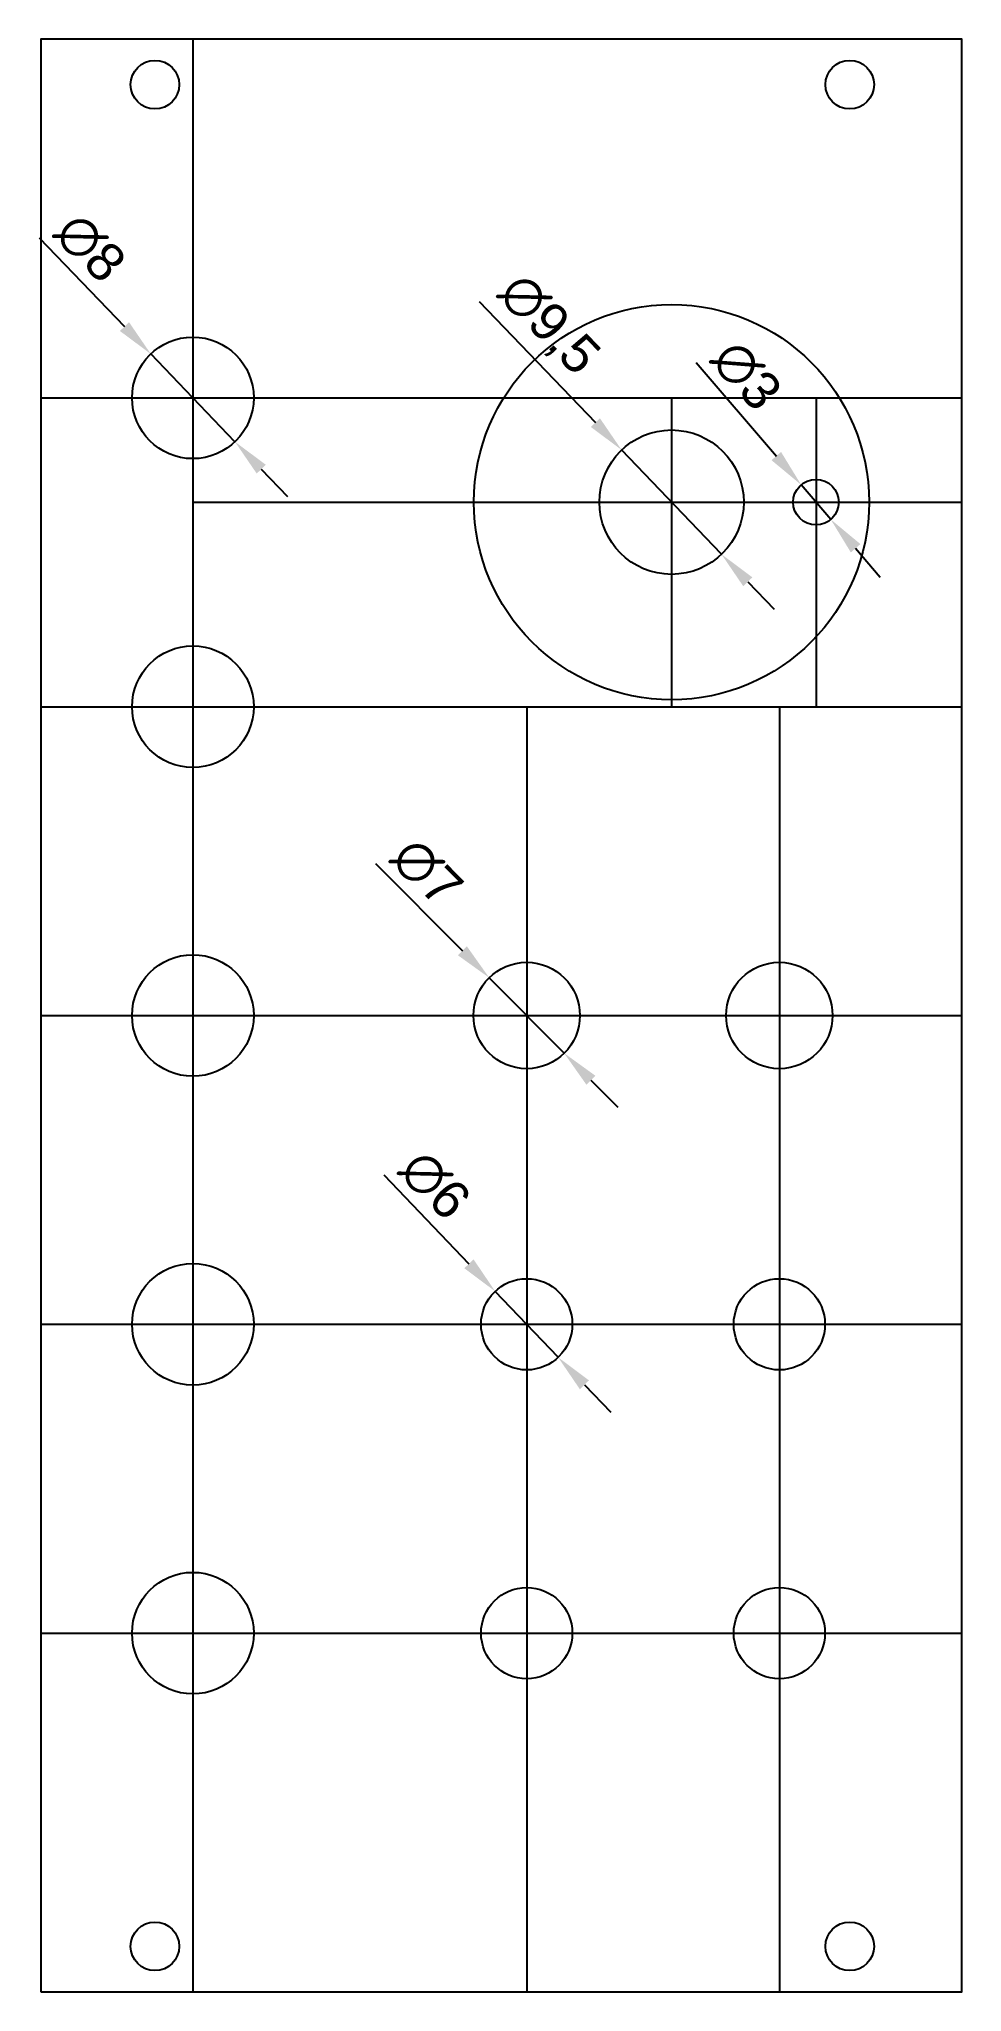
# Model space of a CAD drawing. Header units: millimetres. Extents: x 0 to 61, y 0 to 128.
import ezdxf

# ---------------------------------------------------------------- set-up
doc = ezdxf.new("R2010")
doc.units = ezdxf.units.MM
for name, color, linetype in [('Ano', 6, 'Continuous'), ('Edge', 2, 'Continuous'), ('Guide', 4, 'Continuous'), ('Hole', 3, 'Continuous')]:
    doc.layers.add(name, color=color, linetype=linetype)
doc.styles.get("Standard").update_dxf_attribs({"font": 'arial.ttf'})
doc.dimstyles.new('ISO-25', dxfattribs={"dimtxt": 2.5, "dimasz": 2.5, "dimexe": 1.25, "dimexo": 0.625, "dimtad": 1, "dimtxsty": 'Standard', "dimcen": 2.5, "dimadec": 0, "dimazin": 0, "dimtfac": 1, "dimtmove": 0, "dimatfit": 3, "dimfxl": 1, "dimarcsym": 0})

# ---------------------------------------------------------------- blocks, each defined once
blk = doc.blocks.new('*U18')
at = {"layer": 'Hole'}
blk.add_circle((0, 0), 4, dxfattribs=at)
blk = doc.blocks.new('*U19')
at = {"layer": 'Hole', "color": 0, "linetype": 'ByBlock', "lineweight": -2, "transparency": 16777216}
for p in [(0, 81.28), (0, 60.96), (0, 40.64), (0, 20.32), (0, 0)]:
    blk.add_blockref('*U18', p, dxfattribs=at)
blk = doc.blocks.new('*D20')
at = {"layer": 'Ano', "color": 0, "lineweight": -2, "transparency": 16777216}
for p, q in [((-0.12, 115.43), (5.5, 109.58)), ((12.77, 102), (7.23, 107.78)), ((14.5, 100.2), (16.23, 98.4))]:
    blk.add_line(p, q, dxfattribs=at)
at = {"layer": 'Ano', "color": 0, "transparency": 16777216}
for points in [[(5.8, 109.87), (5.2, 109.29), (7.23, 107.78)], [(14.8, 100.49), (14.2, 99.91), (12.77, 102)]]:
    blk.add_solid(points, dxfattribs=at)
at = {"layer": 'Defpoints', "color": 0, "transparency": 16777216}
for p in [(7.23, 107.78), (12.77, 102)]:
    blk.add_point(p, dxfattribs=at)
at = {"layer": 'Ano', "color": 0, "transparency": 16777216, "insert": (3.25, 114.77), "char_height": 2.5, "attachment_point": 5, "rotation": 313.8286}
blk.add_mtext('∅8', dxfattribs=at)
blk = doc.blocks.new('*D21')
at = {"layer": 'Ano', "color": 0, "lineweight": -2, "transparency": 16777216}
for p, q in [((28.84, 111.24), (36.48, 103.26)), ((44.78, 94.6), (38.21, 101.46)), ((46.51, 92.79), (48.24, 90.99))]:
    blk.add_line(p, q, dxfattribs=at)
at = {"layer": 'Ano', "color": 0, "transparency": 16777216}
for points in [[(36.78, 103.55), (36.18, 102.98), (38.21, 101.46)], [(46.81, 93.08), (46.21, 92.5), (44.78, 94.6)]]:
    blk.add_solid(points, dxfattribs=at)
at = {"layer": 'Defpoints', "color": 0, "transparency": 16777216}
for p in [(38.21, 101.46), (44.78, 94.6)]:
    blk.add_point(p, dxfattribs=at)
at = {"layer": 'Ano', "color": 0, "transparency": 16777216, "insert": (33.36, 109.65), "char_height": 2.5, "attachment_point": 5, "rotation": 313.7697}
blk.add_mtext('∅9,5', dxfattribs=at)
blk = doc.blocks.new('*D22')
at = {"layer": 'Ano', "color": 0, "lineweight": -2, "transparency": 16777216}
for p, q in [((43.11, 107.21), (48.39, 101.06)), ((51.97, 96.89), (50.02, 99.17)), ((53.6, 94.99), (55.23, 93.1))]:
    blk.add_line(p, q, dxfattribs=at)
at = {"layer": 'Ano', "color": 0, "transparency": 16777216}
for points in [[(48.7, 101.33), (48.07, 100.79), (50.02, 99.17)], [(53.92, 95.27), (53.29, 94.72), (51.97, 96.89)]]:
    blk.add_solid(points, dxfattribs=at)
at = {"layer": 'Defpoints', "color": 0, "transparency": 16777216}
for p in [(50.02, 99.17), (51.97, 96.89)]:
    blk.add_point(p, dxfattribs=at)
at = {"layer": 'Ano', "color": 0, "transparency": 16777216, "insert": (46.43, 106.37), "char_height": 2.5, "attachment_point": 5, "rotation": 310.6593}
blk.add_mtext('∅3', dxfattribs=at)
blk = doc.blocks.new('*D23')
at = {"layer": 'Ano', "color": 0, "lineweight": -2, "transparency": 16777216}
for p, q in [((22.02, 74.26), (27.74, 68.51)), ((34.43, 61.77), (29.5, 66.73)), ((36.19, 59.99), (37.95, 58.22))]:
    blk.add_line(p, q, dxfattribs=at)
at = {"layer": 'Ano', "color": 0, "transparency": 16777216}
for points in [[(28.03, 68.8), (27.44, 68.21), (29.5, 66.73)], [(36.48, 60.29), (35.89, 59.7), (34.43, 61.77)]]:
    blk.add_solid(points, dxfattribs=at)
at = {"layer": 'Defpoints', "color": 0, "transparency": 16777216}
for p in [(29.5, 66.73), (34.43, 61.77)]:
    blk.add_point(p, dxfattribs=at)
at = {"layer": 'Ano', "color": 0, "transparency": 16777216, "insert": (25.4, 73.66), "char_height": 2.5, "attachment_point": 5, "rotation": 314.7855}
blk.add_mtext('∅7', dxfattribs=at)
blk = doc.blocks.new('*D24')
at = {"layer": 'Ano', "color": 0, "lineweight": -2, "transparency": 16777216}
for p, q in [((22.57, 53.77), (28.16, 47.91)), ((34.03, 41.76), (29.89, 46.1)), ((35.76, 39.95), (37.49, 38.14))]:
    blk.add_line(p, q, dxfattribs=at)
at = {"layer": 'Ano', "color": 0, "transparency": 16777216}
for points in [[(28.47, 48.2), (27.86, 47.62), (29.89, 46.1)], [(36.06, 40.24), (35.46, 39.66), (34.03, 41.76)]]:
    blk.add_solid(points, dxfattribs=at)
at = {"layer": 'Defpoints', "color": 0, "transparency": 16777216}
for p in [(29.89, 46.1), (34.03, 41.76)]:
    blk.add_point(p, dxfattribs=at)
at = {"layer": 'Ano', "color": 0, "transparency": 16777216, "insert": (25.93, 53.1), "char_height": 2.5, "attachment_point": 5, "rotation": 313.6771}
blk.add_mtext('∅6', dxfattribs=at)

msp = doc.modelspace()

# ---------------------------------------------------------------- linework, layer by layer
at = {"layer": 'Ano'}
msp.add_circle((41.495, 98.028), 13, dxfattribs=at)
at = {"layer": 'Edge'}
msp.add_lwpolyline([(0, 0), (60.6, 0), (60.6, 128.5), (0, 128.5)], close=True, dxfattribs=at)
at = {"layer": 'Guide'}
for p, q in [((10, 128.5), (10, 0)), ((0, 104.89), (60.6, 104.89)), ((41.495, 104.89), (41.495, 84.57)), ((51.006, 104.89), (51.006, 96.028)), ((10, 98.028), (60.6, 98.028)), ((51.006, 96.028), (51.006, 84.57)), ((0, 84.57), (60.6, 84.57)), ((31.962, 84.57), (31.962, 0)), ((48.586, 84.57), (48.586, 0)), ((0, 64.25), (60.6, 64.25)), ((0, 43.93), (60.6, 43.93)), ((0, 23.61), (60.6, 23.61))]:
    msp.add_line(p, q, dxfattribs=at)
at = {"layer": 'Hole'}
for centre, radius in [((7.5, 125.5), 1.6), ((53.22, 125.5), 1.6), ((41.495, 98.028), 4.75), ((50.995, 98.028), 1.5), ((31.962, 64.25), 3.5), ((48.586, 64.25), 3.5), ((31.962, 43.93), 3), ((48.586, 43.93), 3), ((31.962, 23.61), 3), ((48.586, 23.61), 3), ((7.5, 3), 1.6), ((53.22, 3), 1.6)]:
    msp.add_circle(centre, radius, dxfattribs=at)

# ---------------------------------------------------------------- block references
msp.add_blockref('*U19', (10, 23.61), dxfattribs=at)

# ---------------------------------------------------------------- dimensions: what is measured, and where the dimension line sits
at = {"layer": 'Ano'}
for p1, p2, picture, middle in [((12.77, 102.004), (7.23, 107.776), '*D20', (3.246, 114.773)), ((44.781, 94.598), (38.209, 101.458), '*D21', (33.362, 109.652)), ((51.972, 96.89), (50.018, 99.166), '*D22', (46.428, 106.371)), ((34.428, 61.766), (29.497, 66.734), '*D23', (25.398, 73.662)), ((34.034, 41.76), (29.891, 46.1), '*D24', (25.927, 53.105))]:
    dim = msp.add_diameter_dim_2p(p1=p1, p2=p2, dimstyle='ISO-25', dxfattribs=at)
    dim.commit()
    dim.dimension.update_dxf_attribs({"geometry": picture, "text_midpoint": middle})

doc.saveas('drawing.dxf')
